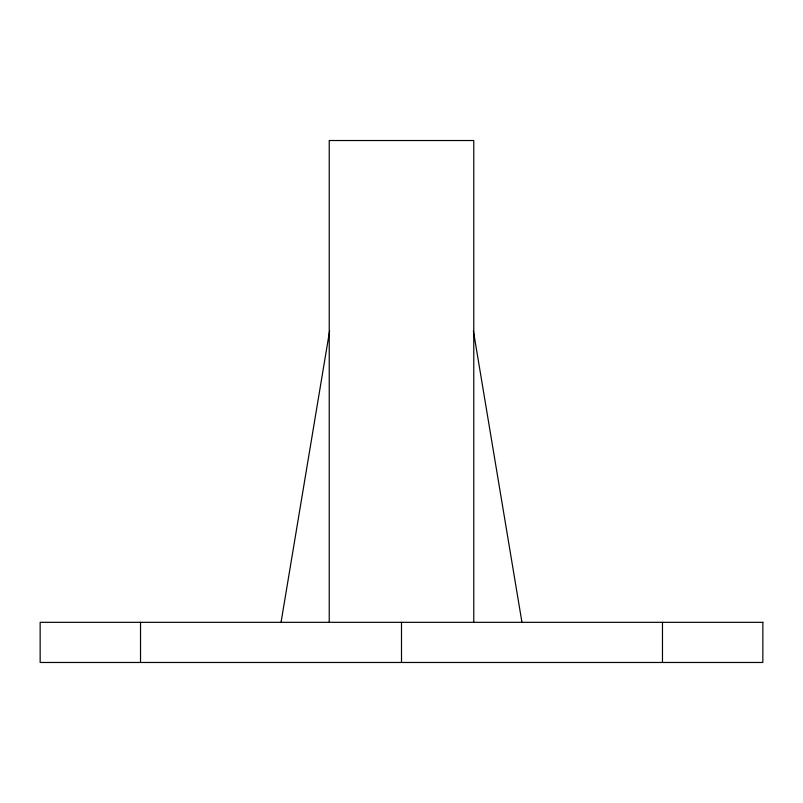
<?xml version="1.0" encoding="UTF-8"?>
<svg xmlns="http://www.w3.org/2000/svg" width="803" height="803" viewBox="0 0 803 803"><rect width="100%" height="100%" fill="white"/><g stroke="black" fill="none" stroke-linecap="round" stroke-linejoin="round"><path stroke-width="1.2" d="M281.05 622.325L329.621 330.876M473.379 330.876L521.95 622.325M662.475 622.325L662.475 662.475M473.77 622.325L473.77 140.525L329.23 140.525L329.23 622.325M401.5 622.325L401.5 662.475M140.525 622.325L140.525 662.475M762.85 622.325L40.15 622.325L40.15 662.475L762.85 662.475L762.85 622.325"/></g></svg>
